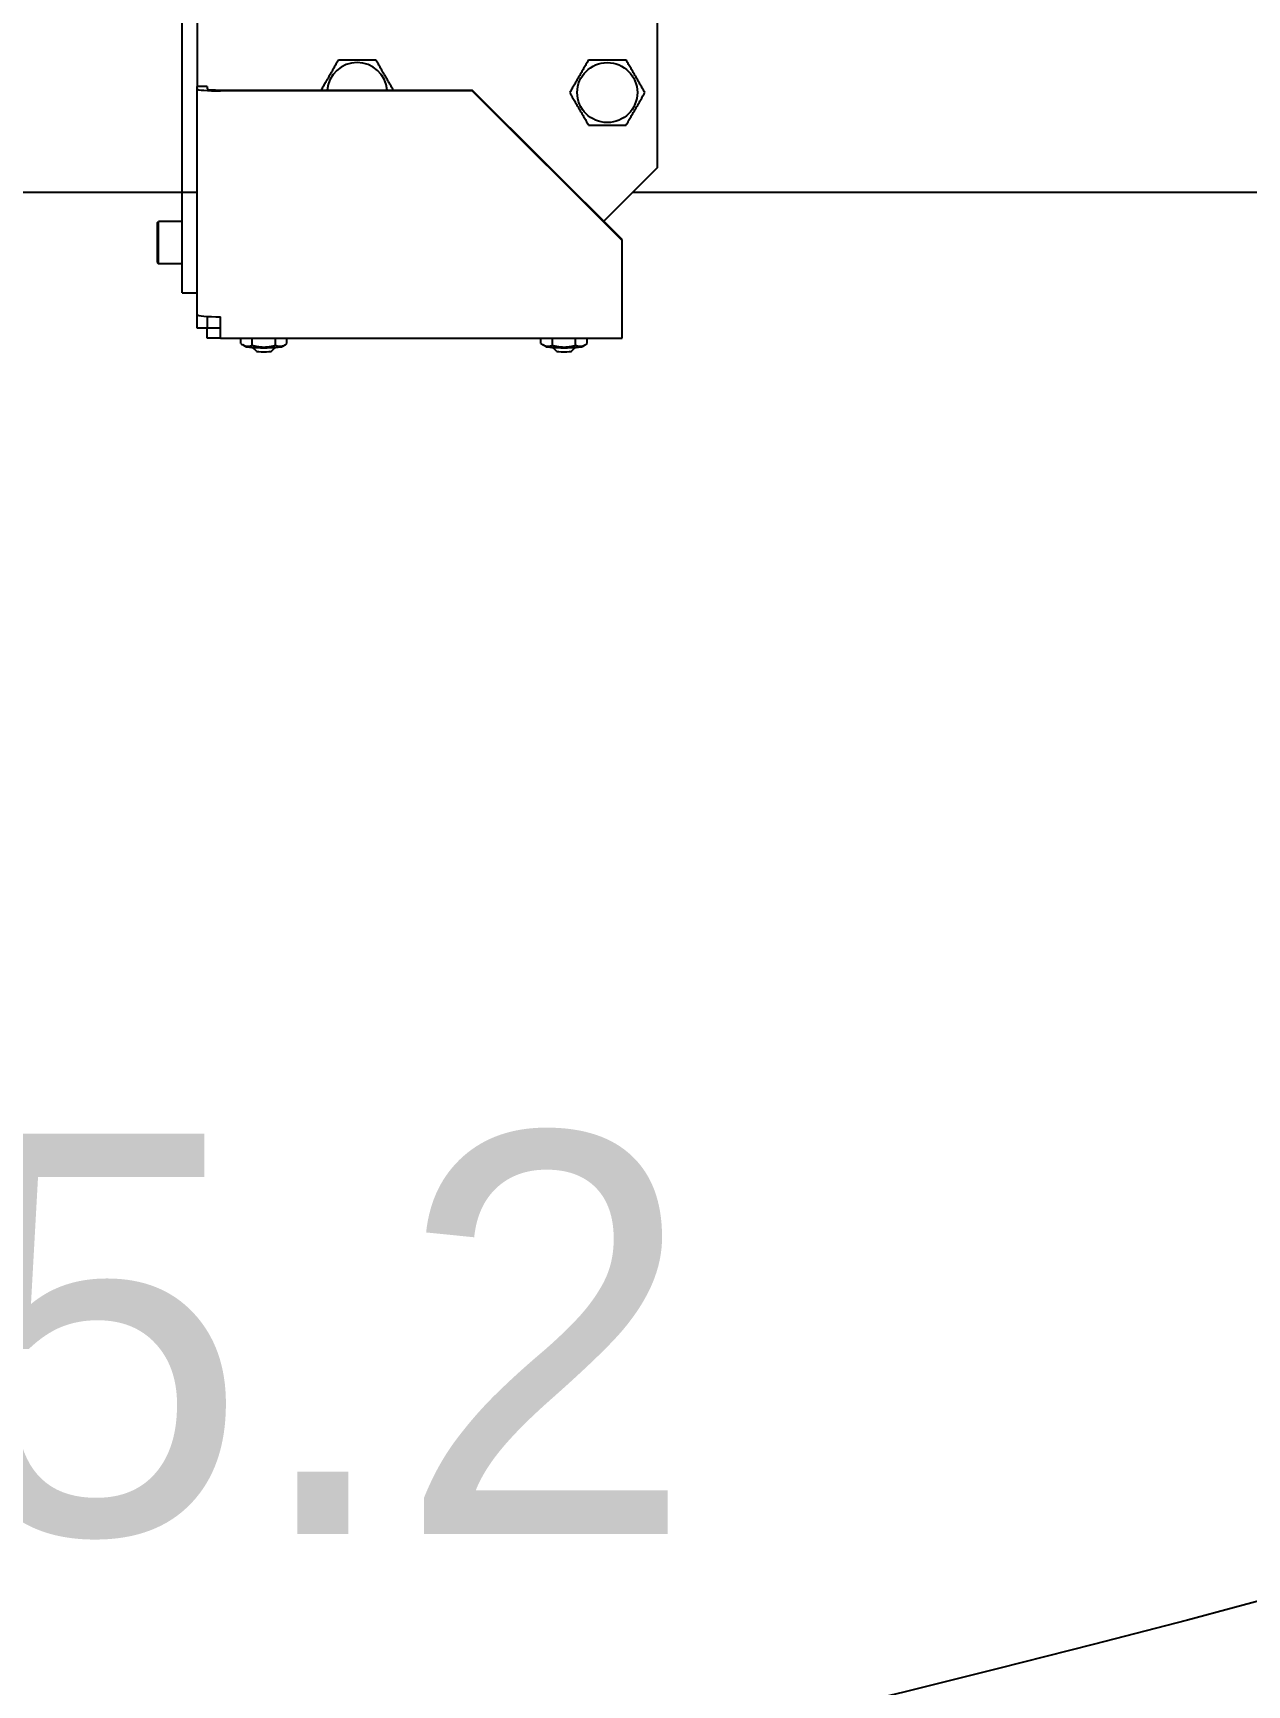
# Model space of a CAD drawing. Header units: millimetres. Extents: x -383313 to -161684, y -117025 to 99224.
# Drawn here: x -328178.7 to -327936.1, y 30905.8 to 31236 of the extents above; entities that cross this region are included whole.
import ezdxf
from ezdxf import colors
from ezdxf.entities.mleader import LeaderData, LeaderLine
from ezdxf.math import Vec2, Vec3

# ---------------------------------------------------------------- set-up
doc = ezdxf.new("R2010")
doc.units = ezdxf.units.MM
doc.header["$MEASUREMENT"] = 0
doc.linetypes.add('DASHED', pattern=[0.75, 0.5, -0.25])
doc.layers.get('Defpoints').update_dxf_attribs({"color": 31})
doc.layers.add('001__КОНСТРУКТИВ__размеры внутр.', color=7, linetype='Continuous')
doc.layers.add('Робот', color=30, linetype='Continuous')
doc.styles.add('PSTUDIO', font='arial.ttf')
doc.dimstyles.new('PS_TICK', dxfattribs={"dimscale": 100, "dimtxt": 2.5, "dimasz": 1, "dimexe": 2, "dimexo": 2, "dimgap": 1, "dimtad": 1, "dimdec": 0, "dimzin": 0, "dimdsep": 46, "dimtxsty": 'PSTUDIO', "dimblk": 'ARCHTICK', "dimcen": 2, "dimdle": 1.5, "dimse1": 1, "dimse2": 1, "dimadec": 0, "dimazin": 0, "dimtfac": 1, "dimtdec": 0, "dimtix": 1, "dimtmove": 1, "dimatfit": 3, "dimldrblk": 'ARCHTICK', "dimfxl": 1, "dimtolj": 1, "dimtzin": 0, "dimarcsym": 0})

# ---------------------------------------------------------------- blocks, each defined once
blk = doc.blocks.new('A$Cdbab0bab')
at = {"color": 3}
for p, q in [((482.16, 551.68), (481.4, 550.93)), ((485.14, 551.68), (485.9, 550.93)), ((542.16, 551.68), (541.4, 550.93)), ((545.14, 551.68), (545.9, 550.93)), ((472, 549.08), (472, 544.79)), ((552.3, 549.08), (472, 549.08)), ((479.03, 550.14), (479.03, 549.08)), ((479.99, 550.72), (479.41, 550.39)), ((481.34, 550.49), (481.34, 549.08)), ((485.96, 550.49), (485.96, 549.08)), ((487.31, 550.72), (487.89, 550.39)), ((488.27, 550.14), (488.27, 549.08)), ((539.03, 550.14), (539.03, 549.08)), ((539.99, 550.72), (539.41, 550.39)), ((541.34, 550.49), (541.34, 549.08)), ((545.96, 550.49), (545.96, 549.08)), ((547.31, 550.72), (547.89, 550.39)), ((548.27, 550.14), (548.27, 549.08)), ((552.3, 549.08), (552.3, 544.79)), ((552.3, 549.07), (555, 549.07)), ((555, 549.07), (555, 547.07)), ((472, 544.79), (472, 529.55)), ((552.3, 547.07), (555, 547.07)), ((555, 547.07), (557, 547.07)), ((555, 544.72), (555, 547.07)), ((557, 547.07), (557, 544.38)), ((557, 544.38), (557, 499.26)), ((560, 540), (557, 540)), ((560, 540), (560, 520)), ((560, 534.25), (564.7, 534.25)), ((564.7, 534.25), (564.7, 525.75)), ((565, 533.95), (564.7, 534.25)), ((565, 526.05), (565, 533.95)), ((472, 529.55), (472, 529.38)), ((502, 499.67), (472, 529.55)), ((472, 529.38), (502, 499.49)), ((465, 515), (475.7, 525.7)), ((560, 525.75), (564.7, 525.75)), ((565, 526.05), (564.7, 525.75)), ((0, 520), (470, 520)), ((557, 520), (560, 520)), ((560, 520), (560, 480)), ((560, 520), (1470, 520)), ((465, 515), (465, 480)), ((502, 499.67), (552.3, 499.67)), ((502, 499.49), (502, 499.67)), ((552.3, 499.49), (502, 499.49)), ((555, 498.79), (555, 499.26)), ((555, 498.79), (557, 498.79)), ((557, 499.26), (557, 498.79)), ((557, 480), (557, 498.79))]:
    blk.add_line(p, q, dxfattribs=at)
blk.add_circle((475, 500), 6, dxfattribs=at)
blk.add_arc((525, 500), 6, 184.8667, 355.1333, dxfattribs=at)
for centre, major_axis, start_param, end_param in [((483.65, 551.67), (-1.5, 0), 3.229193, 6.195585), ((543.65, 551.67), (-1.5, 0), 3.229193, 6.195585), ((483.65, 550.67), (3.7, 0), 0.152121, 2.989472), ((543.65, 550.67), (3.7, 0), 0.152121, 2.989472), ((552.3, 544.38), (-4.7, 0), 3.141593, 4.712389), ((552.3, 499.26), (-4.7, 0), 3.141593, 4.712389), ((552.3, 499.26), (-2.7, 0), 3.141593, 4.712389)]:
    blk.add_ellipse(centre, major_axis=major_axis, ratio=0.087156, start_param=start_param, end_param=end_param, dxfattribs=at)
for points, weights in [([(481.34, 550.49), (480.19, 550.98), (479.03, 550.14)], [1.10447333225, 1.27533595138, 1.10447333224]), ([(485.96, 550.49), (483.65, 551.16), (481.34, 550.49)], [1.10447333225, 1.27533595138, 1.10447333224]), ([(488.27, 550.14), (487.11, 550.98), (485.96, 550.49)], [1.10447333225, 1.27533595138, 1.10447333224]), ([(541.34, 550.49), (540.19, 550.98), (539.03, 550.14)], [1.10447333225, 1.27533595138, 1.10447333224]), ([(545.96, 550.49), (543.65, 551.16), (541.34, 550.49)], [1.10447333225, 1.27533595138, 1.10447333224]), ([(548.27, 550.14), (547.11, 550.98), (545.96, 550.49)], [1.10447333225, 1.27533595138, 1.10447333224]), ([(471.25, 506.5), (469.37, 503.25), (467.49, 500)], [1.2245094272, 1.41394169484, 1.2245094272]), ([(478.75, 506.5), (475, 506.5), (471.25, 506.5)], [1.2245094272, 1.41394169484, 1.2245094272]), ([(482.51, 500), (480.63, 503.25), (478.75, 506.5)], [1.2245094272, 1.41394169484, 1.2245094272]), ([(467.49, 500), (469.37, 496.75), (471.25, 493.5)], [1.2245094272, 1.41394169484, 1.2245094272]), ([(478.75, 493.5), (480.63, 496.75), (482.51, 500)], [1.2245094272, 1.41394169484, 1.2245094272]), ([(517.79, 499.49), (519.49, 496.55), (521.25, 493.5)], [1.24912025387, 1.40071239218, 1.2245094272]), ([(528.75, 493.5), (530.51, 496.55), (532.21, 499.49)], [1.2245094272, 1.40071239218, 1.24912025387]), ([(471.25, 493.5), (475, 493.5), (478.75, 493.5)], [1.2245094272, 1.41394169484, 1.2245094272]), ([(521.25, 493.5), (525, 493.5), (528.75, 493.5)], [1.2245094272, 1.41394169484, 1.2245094272])]:
    blk.add_rational_spline(points, weights, degree=2, dxfattribs=at)
blk = doc.blocks.new('Робот ABB IRB660_3.15 (сверху)')
at = {"layer": 'Робот'}
blk.add_circle((0, 0), 3150, dxfattribs=at)
blk = doc.blocks.new('_ArchTick')
at = {"color": 0, "linetype": 'ByBlock', "const_width": 0.15}
blk.add_lwpolyline([(-0.5, -0.5), (0.5, 0.5)], dxfattribs=at)
blk = doc.blocks.new('*D235')
at = {"layer": '001__КОНСТРУКТИВ__размеры внутр.', "color": 0, "lineweight": -2, "ltscale": 100, "transparency": 16777216}
blk.add_line((-329738.95, 30479.02), (-327438.95, 30479.02), dxfattribs=at)
at = {"layer": 'Defpoints', "color": 0, "ltscale": 100, "transparency": 16777216}
for p in [(-329588.95, 31204.06), (-327588.95, 31204.06), (-327588.95, 30479.02)]:
    blk.add_point(p, dxfattribs=at)
at = {"layer": '001__КОНСТРУКТИВ__размеры внутр.', "color": 0, "lineweight": -2, "ltscale": 100, "transparency": 16777216, "xscale": 100, "yscale": 100, "zscale": 100, "rotation": 180}
blk.add_blockref('_ArchTick', (-329588.95, 30479.02), dxfattribs=at)
at = {"layer": '001__КОНСТРУКТИВ__размеры внутр.', "color": 0, "lineweight": -2, "ltscale": 100, "transparency": 16777216, "xscale": 100, "yscale": 100, "zscale": 100}
blk.add_blockref('_ArchTick', (-327588.95, 30479.02), dxfattribs=at)
at = {"layer": '001__КОНСТРУКТИВ__размеры внутр.', "color": 0, "ltscale": 100, "transparency": 16777216, "insert": (-328588.95, 30706.66), "char_height": 250, "attachment_point": 5, "style": 'PSTUDIO'}
blk.add_mtext('\\A1;2000', dxfattribs=at)

msp = doc.modelspace()

# ---------------------------------------------------------------- block references
at = {"linetype": 'DASHED', "rotation": 180}
msp.add_blockref('A$Cdbab0bab', (-327588.95318, 31724.05688), dxfattribs=at)
at = {"layer": 'Робот', "rotation": 180}
msp.add_blockref('Робот ABB IRB660_3.15 (сверху)', (-328754.07698, 33964.72651), dxfattribs=at)

# ---------------------------------------------------------------- dimensions: what is measured, and where the dimension line sits
at = {"layer": '001__КОНСТРУКТИВ__размеры внутр.', "ltscale": 100}
dim = msp.add_linear_dim(base=(-327588.95318, 30479.01929), p1=(-329588.95318, 31204.05688), p2=(-327588.95318, 31204.05688), dimstyle='PS_TICK', dxfattribs=at)
dim.commit()
dim.dimension.update_dxf_attribs({"geometry": '*D235', "text_midpoint": (-328588.95318, 30706.66254)})

# ---------------------------------------------------------------- leaders
at = {"ltscale": 100}
ml = msp.add_multileader_mtext('Standard', dxfattribs=at)
ml.set_content('Bl-5.2', color=256)
ml.set_leader_properties()
ml.build(insert=Vec2(0, 0))
ml.multileader.update_dxf_attribs({"text_right_attachment_type": 6, "dogleg_length": 0.36, "arrow_head_size": 0.18})
ctx = ml.context
ctx.base_point, ctx.char_height, ctx.arrow_head_size, ctx.landing_gap_size, ctx.plane_origin = Vec3(-328326.03064, 30976.02886), 80, 0.18, 0.09, Vec3(-329502.0785, 30422.00674)
ctx.right_attachment = 6
notes = []
notes.append((ctx, [(0, (1, 1, 0), (-328369.0702, 30976.02886), (1, 0), 43.03956, [(0, [(-328227.83635, 31108.70656)], 0, [])])]))
ctx.mtext.insert, ctx.mtext.flow_direction = Vec3(-328325.94064, 31016.02886), 5
for ctx, leaders in notes:
    for number, flags, end, landing, length, lines in leaders:
        leader = LeaderData()
        leader.index, (leader.has_last_leader_line, leader.has_dogleg_vector, leader.attachment_direction) = number, flags
        leader.last_leader_point, leader.dogleg_vector, leader.dogleg_length = Vec3(end), Vec3(landing), length
        for number, points, colour, breaks in lines:
            line = LeaderLine()
            line.index, line.vertices, line.color, line.breaks = number, Vec3.list(points), colors.encode_raw_color(colour), breaks
            leader.lines.append(line)
        ctx.leaders.append(leader)

doc.saveas('drawing.dxf')
